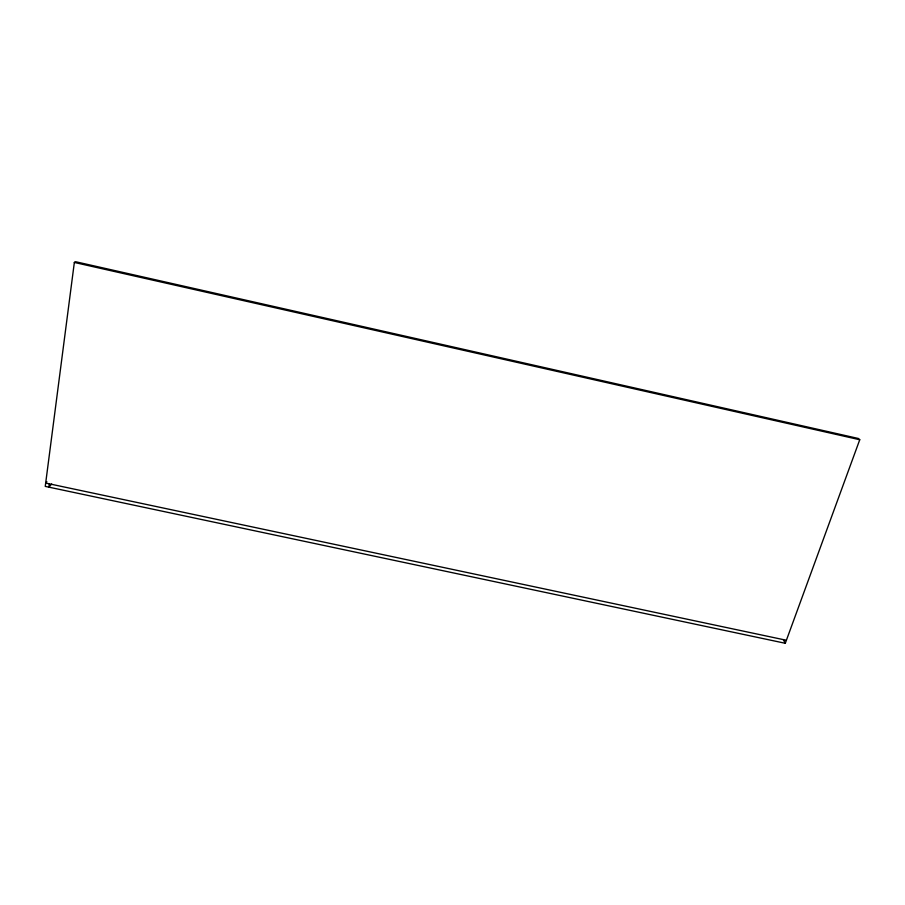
<?xml version="1.0" encoding="UTF-8"?>
<svg xmlns="http://www.w3.org/2000/svg" width="905" height="905" viewBox="0 0 905 905"><rect width="100%" height="100%" fill="white"/><g stroke="black" fill="none" stroke-linecap="round" stroke-linejoin="round"><path stroke-width="1.36" d="M74.346 262.45L45.25 486.381L785.291 643.285L859.75 439.74L858.528 438.518L75.545 261.715L74.346 262.45L859.75 439.74M49.323 483.847L48.893 487.15L51.676 484.028M46.89 481.731L45.68 483.066L786.4 640.265M783.289 639.586L785.291 643.285"/></g></svg>
